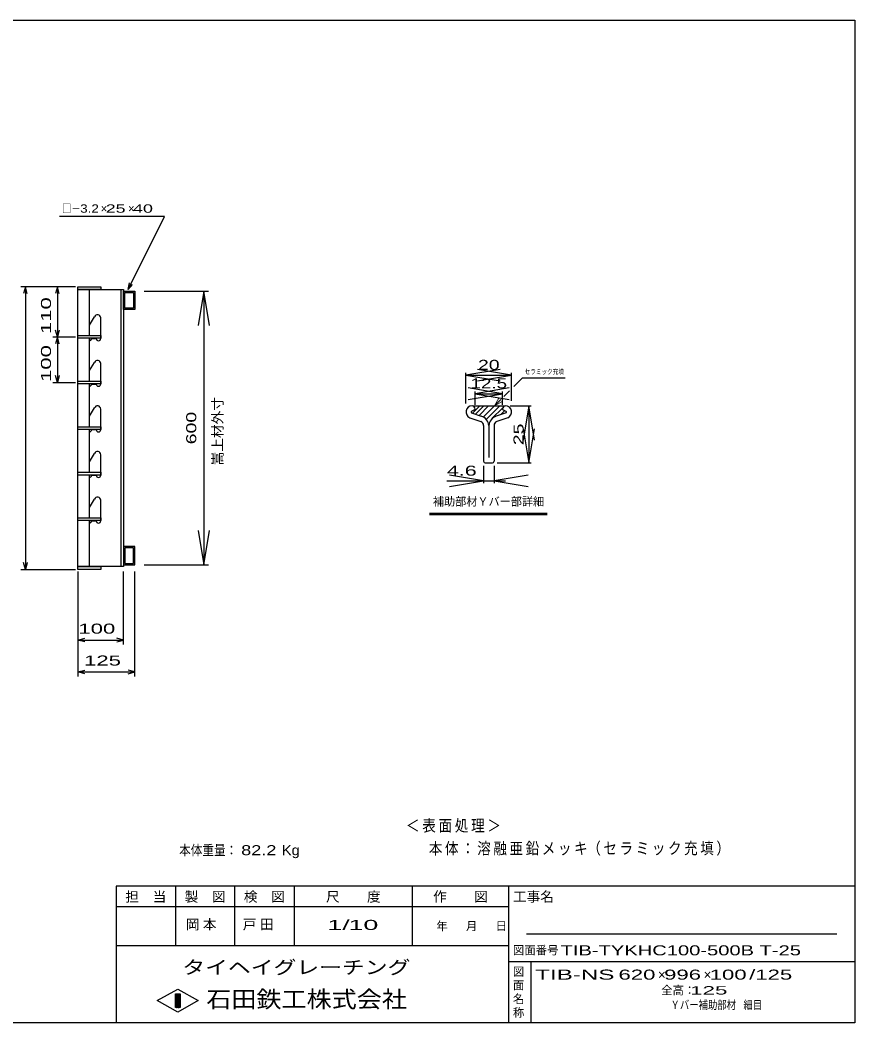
# Model space of a CAD drawing. Units: millimetres at full size, sheet at 1:10, with parts at other scales. Extents: x -1820 to 1724, y -1285 to 1059.
# Drawn here: x -107 to 1724, y -1141 to 1059 of the extents above; entities that cross this region are included whole.
import ezdxf
from ezdxf.enums import TextEntityAlignment as Align

# ---------------------------------------------------------------- set-up
doc = ezdxf.new("R2010")
doc.units = ezdxf.units.MM
doc.header["$LTSCALE"] = 10
for name, color, linetype, lineweight in [('0_2', 150, 'Continuous', 25), ('16', 3, 'Continuous', 25), ('22', 4, 'Continuous', 25), ('80', 4, 'Continuous', 25), ('82', 4, 'Continuous', 25)]:
    doc.layers.add(name, color=color, linetype=linetype, lineweight=lineweight)
doc.styles.add('ベクトル', font='')
doc.styles.get('ベクトル').set_extended_font_data('ベクトル')

# ---------------------------------------------------------------- blocks, each defined once
blk = doc.blocks.new('open_arrow')
at = {"color": 0, "linetype": 'Continuous', "lineweight": -2}
blk.add_lwpolyline([(7.5, 1.25), (0, 0), (7.5, -1.25)], dxfattribs=at)

msp = doc.modelspace()

# ---------------------------------------------------------------- linework, layer by layer
at = {"layer": '0_2'}
for p, q in [((-1736, 1059), (1724, 1059)), ((1724, 1059), (1724, -1141)), ((1724, -841), (104, -841)), ((104, -841), (104, -1141)), ((234, -841), (234, -971)), ((364, -971), (364, -841)), ((494, -841), (494, -971)), ((754, -971), (754, -841)), ((964, -841), (964, -1141)), ((964, -886), (104, -886)), ((1684, -946), (1004, -946)), ((104, -971), (964, -971)), ((964, -1006), (1724, -1006)), ((1014, -1141), (1014, -1006)), ((194, -1092), (239, -1067)), ((234, -1077), (244, -1077)), ((234, -1107), (234, -1077)), ((234, -1077), (236, -1077)), ((236, -1077), (236, -1107)), ((238, -1107), (238, -1077)), ((238, -1077), (240, -1077)), ((239, -1067), (284, -1092)), ((240, -1077), (240, -1107)), ((242, -1107), (242, -1077)), ((242, -1077), (244, -1077)), ((244, -1077), (244, -1107)), ((244, -1077), (244, -1107)), ((239, -1117), (194, -1092)), ((284, -1092), (239, -1117)), ((244, -1107), (234, -1107)), ((236, -1107), (238, -1107)), ((240, -1107), (242, -1107)), ((1724, -1141), (-1736, -1141))]:
    msp.add_line(p, q, dxfattribs=at)
at = {"layer": '16'}
for p, q in [((20, 474), (70, 474)), ((20, 468), (20, 474)), ((70, 468), (20, 468)), ((20, 468), (120, 468)), ((20, -140), (20, 468)), ((45, 468), (45, 367)), ((70, 474), (70, 468)), ((114, 468), (114, -140)), ((120, 468), (120, -140)), ((120, 464), (145, 464)), ((120, 424), (120, 464)), ((145, 464), (145, 424)), ((123, 461), (142, 461)), ((123, 427), (123, 461)), ((142, 461), (142, 427)), ((145, 424), (120, 424)), ((142, 427), (123, 427)), ((45.5, 390), (56.5, 408)), ((70.08, 360.61), (70.08, 405.61)), ((20, 367), (70, 367)), ((20, 361), (20, 367)), ((70, 361), (20, 361)), ((45, 361), (45, 267)), ((50.08, 360.61), (60.08, 360.61)), ((70, 367), (70, 361)), ((45.5, 290), (56.5, 308)), ((70.08, 260.61), (70.08, 305.61)), ((20, 267), (70, 267)), ((20, 261), (20, 267)), ((70, 267), (70, 261)), ((70, 261), (20, 261)), ((45, 261), (45, 167)), ((50.08, 260.61), (60.08, 260.61)), ((45.5, 190), (56.5, 208)), ((70.08, 160.61), (70.08, 205.61)), ((20, 167), (70, 167)), ((20, 161), (20, 167)), ((70, 161), (20, 161)), ((45, 161), (45, 67)), ((50.08, 160.61), (60.08, 160.61)), ((70, 167), (70, 161)), ((45.5, 90), (56.5, 108)), ((70.08, 60.61), (70.08, 105.61)), ((20, 67), (70, 67)), ((20, 61), (20, 67)), ((70, 67), (70, 61)), ((70, 61), (20, 61)), ((45, 61), (45, -33)), ((50.08, 60.61), (60.08, 60.61)), ((45.5, -10), (56.5, 8)), ((70.08, -39.39), (70.08, 5.61)), ((20, -33), (70, -33)), ((20, -39), (20, -33)), ((70, -39), (20, -39)), ((45, -39), (45, -140)), ((50.08, -39.39), (60.08, -39.39)), ((70, -33), (70, -39)), ((145, -96), (120, -96)), ((120, -96), (120, -136)), ((142, -99), (123, -99)), ((123, -99), (123, -133)), ((142, -133), (142, -99)), ((145, -136), (145, -96)), ((20, -140), (70, -140)), ((20, -146), (20, -140)), ((120, -140), (20, -140)), ((70, -146), (20, -146)), ((70, -140), (70, -146)), ((120, -136), (145, -136)), ((123, -133), (142, -133))]:
    msp.add_line(p, q, dxfattribs=at)
at = {"layer": '16', "color": 4}
for p, q in [((165, 464), (306.08, 464)), ((296.08, 464), (296.08, -136)), ((165, -136), (306.08, -136))]:
    msp.add_line(p, q, dxfattribs=at)
at = {"layer": '16'}
for centre, radius, start, end in [((63.08, 405.61), 7, 0, 160), ((45.08, 360.61), 5, 270, 0), ((65.08, 360.61), 5, 180, 0), ((63.08, 305.61), 7, 0, 160), ((45.08, 260.61), 5, 270, 0), ((65.08, 260.61), 5, 180, 0), ((63.08, 205.61), 7, 0, 160), ((45.08, 160.61), 5, 270, 0), ((65.08, 160.61), 5, 180, 0), ((63.08, 105.61), 7, 0, 160), ((45.08, 60.61), 5, 270, 0), ((65.08, 60.61), 5, 180, 0), ((63.08, 5.61), 7, 0, 160), ((45.08, -39.39), 5, 270, 0), ((65.08, -39.39), 5, 180, 0)]:
    msp.add_arc(centre, radius, start, end, dxfattribs=at)
at = {"layer": '22'}
for p, q in [((210, 628), (-20, 628)), ((130, 468), (210, 628)), ((15, 474), (-105, 474)), ((-95, 474), (-99, 459)), ((-91, 459), (-95, 474)), ((-95, 474), (-95, -146)), ((15, 474), (-35, 474)), ((-25, 474), (-29, 459)), ((-21, 459), (-25, 474)), ((-25, 474), (-25, 364)), ((130, 468), (133, 482.6)), ((130, 468), (140, 479)), ((-25, 364), (-29, 379)), ((-21, 379), (-25, 364)), ((-35, 364), (15, 364)), ((-25, 364), (-29, 349)), ((-21, 349), (-25, 364)), ((-25, 364), (-25, 264)), ((-35, 264), (15, 264)), ((-25, 264), (-29, 279)), ((-21, 279), (-25, 264)), ((-95, -146), (-99, -131)), ((-91, -131), (-95, -146)), ((-105, -146), (15, -146)), ((20, -151), (20, -311)), ((20, -151), (20, -381)), ((120, -311), (120, -151)), ((145, -381), (145, -151)), ((20, -301), (35, -297)), ((35, -305), (20, -301)), ((20, -301), (120, -301)), ((120, -301), (105, -297)), ((105, -305), (120, -301)), ((20, -371), (35, -367)), ((35, -375), (20, -371)), ((20, -371), (145, -371)), ((145, -371), (130, -367)), ((130, -375), (145, -371))]:
    msp.add_line(p, q, dxfattribs=at)
at = {"layer": '80'}
for p, q in [((871.07, 218.16), (871.07, 285.01)), ((871.07, 280.01), (971.08, 280.01)), ((971.08, 224.02), (971.08, 285.01)), ((975.68, 254.81), (994.75, 273.89)), ((994.75, 273.89), (1088.75, 273.89)), ((890.98, 214.58), (890.98, 244.38)), ((951.18, 214.58), (951.18, 244.38)), ((954.13, 233.26), (966.58, 245.71)), ((890.98, 239.38), (951.18, 239.38)), ((933.31, 212.44), (947.7, 226.83)), ((967.85, 212.62), (1013.88, 212.62)), ((1008.88, 212.62), (1008.88, 87.58)), ((909.58, 81.08), (909.58, 42.93)), ((932.58, 81.08), (932.58, 42.93)), ((939.08, 87.58), (1013.88, 87.58)), ((828.77, 47.93), (957.58, 47.93))]:
    msp.add_line(p, q, dxfattribs=at)
at = {"layer": '80', "lineweight": 13}
for p, q in [((943.31, 229.76), (933.31, 212.44)), ((933.31, 212.44), (950.63, 222.44))]:
    msp.add_line(p, q, dxfattribs=at)
at = {"layer": '80', "color": 3}
for p, q in [((890.98, 204.58), (883.8, 201.08)), ((890.98, 205.71), (890.98, 204.58)), ((951.18, 205.71), (951.18, 204.58)), ((951.18, 204.58), (958.36, 201.08)), ((879.24, 186.72), (903.57, 178.17)), ((883, 197.58), (904.59, 189.99)), ((959.15, 197.58), (937.57, 189.99)), ((962.92, 186.72), (938.59, 178.17)), ((909.58, 169.68), (909.58, 91.08)), ((921.08, 169.43), (921.08, 99.08)), ((932.58, 169.68), (932.58, 91.08)), ((913.08, 87.58), (929.08, 87.58))]:
    msp.add_line(p, q, dxfattribs=at)
at = {"layer": '80', "color": 2}
for p, q in [((901.05, 212.44), (885.36, 196.75)), ((886.53, 212.44), (956.76, 212.44)), ((909.89, 212.44), (891.9, 194.45)), ((920.73, 212.44), (899.92, 191.63)), ((933.31, 212.44), (909.03, 188.16)), ((944.96, 212.44), (915.5, 182.99)), ((951.89, 208.53), (927.96, 184.6)), ((956.11, 202.17), (947.37, 193.44))]:
    msp.add_line(p, q, dxfattribs=at)
at = {"layer": '80', "color": 3}
for centre, radius, start, end in [((884.58, 199.11), 13.5, 90.98376, 246.6845), ((884.62, 199.05), 2.18, 111.91371, 222.3257), ((883.74, 205.39), 7.25, 2.49733, 85.54684), ((958.42, 205.39), 7.25, 94.45316, 177.50267), ((957.58, 199.11), 13.5, 293.3155, 89.01624), ((957.54, 199.05), 2.18, 317.6743, 68.08629), ((900.58, 169.68), 9, 0, 70.57922), ((898.13, 167.91), 23, 3.77866, 73.69731), ((944.03, 167.91), 23, 106.30269, 176.22134), ((941.58, 169.68), 9, 109.42078, 180), ((913.08, 91.08), 3.5, 180, 270), ((929.08, 91.08), 3.5, 270, 0)]:
    msp.add_arc(centre, radius, start, end, dxfattribs=at)
at = {"layer": '82'}
for p, q in [((791.17, -22.87), (1049.18, -22.87)), ((791.17, -25.37), (1049.18, -25.37))]:
    msp.add_line(p, q, dxfattribs=at)

# ---------------------------------------------------------------- block references
at = {"layer": '16', "color": 4, "xscale": 10, "yscale": 10}
for p, rotation in [((296.08, 464), 270), ((296.08, -136), 90)]:
    msp.add_blockref('open_arrow', p, dxfattribs=dict(at, rotation=rotation))
at = {"layer": '80', "xscale": 10, "yscale": 10}
for p in [(871.07, 280.01), (890.98, 239.38), (932.58, 47.93)]:
    msp.add_blockref('open_arrow', p, dxfattribs=at)
for p, rotation in [((971.08, 280.01), 180), ((951.18, 239.38), 180), ((1008.88, 212.62), 270), ((1008.88, 87.58), 90), ((909.58, 47.93), 180)]:
    msp.add_blockref('open_arrow', p, dxfattribs=dict(at, rotation=rotation))

# ---------------------------------------------------------------- texts
at = {"layer": '0_2', "style": 'ベクトル'}
for s, height, p in [('担\u3000当', 21.99, (124, -864)), ('製\u3000図', 21.99, (254, -864)), ('検\u3000図', 21.99, (384, -864)), ('尺\u3000\u3000度', 21.99, (564, -864)), ('作\u3000\u3000図', 21.99, (799, -864)), ('工事名', 21.99, (974, -864)), ('年', 18.33, (806, -928.5)), ('月', 18.33, (871, -928.5)), ('日', 18.33, (936, -928.5)), ('図面番号', 18.33, (974, -981.5)), ('図', 18.33, (974, -1028.5)), ('面', 18.33, (974, -1058.5)), ('名', 18.33, (974, -1088.5)), ('称', 18.33, (974, -1118.5))]:
    msp.add_text(s, height=height, dxfattribs=at).set_placement(p, align=Align.MIDDLE_LEFT)
at = {"layer": '0_2', "color": 222, "style": 'ベクトル'}
for s, height, width, p in [('タイヘイグレーチング', 29.33, 1.25, (249, -1019)), ('石田鉄工株式会社', 36.66, 1.1, (301.5, -1089))]:
    msp.add_text(s, height=height, dxfattribs=dict(at, width=width)).set_placement(p, align=Align.MIDDLE_LEFT)
at = {"layer": '16', "color": 4, "style": 'ベクトル', "width": 1.45}
msp.add_text('600', height=21.99, rotation=90, dxfattribs=at).set_placement((286.08, 164), align=Align.BOTTOM_CENTER)
at = {"layer": '22', "color": 2, "style": 'ベクトル'}
for s, height, width, p in [('□－', 18.33, 0.8, (-15, 645.5)), ('3.2', 18.33, 1.2, (25, 645.5)), (' 25 ', 18.33, 1.6, (70, 645.5)), (' 40 ', 18.33, 1.6, (130, 645.5)), (' 100 ', 21.99, 1.65, (7.5, -276)), (' 125 ', 21.99, 1.65, (20, -346)), ('本体重量：', 21.99, 0.85, (242, -762)), (' 82.2', 21.99, 1.35, (367, -762)), ('Kg', 21.99, 1.1, (467, -762)), ('1/', 21.99, 2, (567, -926)), (' 10 ', 21.99, 2, (597, -926)), ('TIB-TYKHC100-500B T-25', 21.99, 1.5, (1078.62, -981.7)), ('TIB-NS ', 21.99, 1.8, (1023, -1035)), (' 620 ', 21.99, 1.65, (1192, -1035)), (' 996 ', 21.99, 1.65, (1292, -1035)), (' 100 ', 21.99, 1.65, (1392, -1035)), ('/', 21.99, 1.65, (1492, -1035)), (' 125 ', 21.99, 1.65, (1492, -1035)), (' 125 ', 18.33, 2, (1349, -1069.5)), ('\u3000Ｙバー補助部材', 18.33, 0.8, (1299, -1101.5)), ('\u3000細目', 18.33, 0.8, (1459, -1101.5))]:
    msp.add_text(s, height=height, dxfattribs=dict(at, width=width)).set_placement(p, align=Align.MIDDLE_LEFT)
for s, height, p in [('×', 18.33, (70, 645.5)), ('×', 18.33, (130, 645.5)), ('×', 21.99, (1292, -1035)), ('×', 21.99, (1392, -1035)), ('全高：', 18.33, (1299, -1069.5))]:
    msp.add_text(s, height=height, dxfattribs=at).set_placement(p, align=Align.MIDDLE_LEFT)
at = {"layer": '22', "color": 2, "style": 'ベクトル', "width": 1.65}
for s, p in [(' 110 ', (-50, 356.5)), (' 100 ', (-50, 251.5))]:
    msp.add_text(s, height=21.99, rotation=90, dxfattribs=at).set_placement(p, align=Align.MIDDLE_LEFT)
at = {"layer": '22', "color": 2, "style": 'ベクトル'}
msp.add_text('嵩上材外寸', height=21.99, rotation=90, dxfattribs=at).set_placement((326.35, 82.13), align=Align.MIDDLE_LEFT)
at = {"layer": '22', "color": 2, "attachment_point": 4, "style": 'ベクトル'}
for s, insert, char_height in [('\\T1.2;\\W0.85;＜表面処理＞', (739.5, -709.5), 25.66), ('\\T1.19;\\W0.85;本体：溶融亜鉛メッキ', (789.5, -759.5), 25.66), ('\\T1.19;\\W0.85;（セラミック充填）', (1137, -759.5), 25.66), ('\\T1.25;岡本\u3000', (256.5, -926), 21.99), ('\\T1.25;戸田\u3000', (381.5, -926), 21.99)]:
    msp.add_mtext(s, dxfattribs=dict(at, insert=insert, char_height=char_height))
at = {"layer": '80', "style": 'ベクトル'}
for s, width, p in [('20', 1.45, (921.07, 285.01)), ('12.5', 1.4, (921.08, 244.38))]:
    msp.add_text(s, height=21.99, dxfattribs=dict(at, width=width)).set_placement(p, align=Align.BOTTOM_CENTER)
at = {"layer": '80', "color": 2, "style": 'ベクトル', "width": 0.8}
msp.add_text('セラミック充填', height=11, dxfattribs=at).set_placement((999.75, 278.89), align=Align.BOTTOM_LEFT)
at = {"layer": '80', "style": 'ベクトル', "width": 1.45}
msp.add_text('25', height=21.99, rotation=90, dxfattribs=at).set_placement((1003.88, 150.1), align=Align.BOTTOM_CENTER)
at = {"layer": '80', "style": 'ベクトル', "width": 1.6}
msp.add_text('4.6', height=21.99, dxfattribs=at).set_placement((894.58, 52.93), align=Align.BOTTOM_RIGHT)
at = {"layer": '82', "color": 2, "style": 'ベクトル'}
msp.add_text('補助部材Ｙバー部詳細', height=17.89, dxfattribs=at).set_placement((798.49, 2.71), align=Align.MIDDLE_LEFT)

doc.saveas('drawing.dxf')
